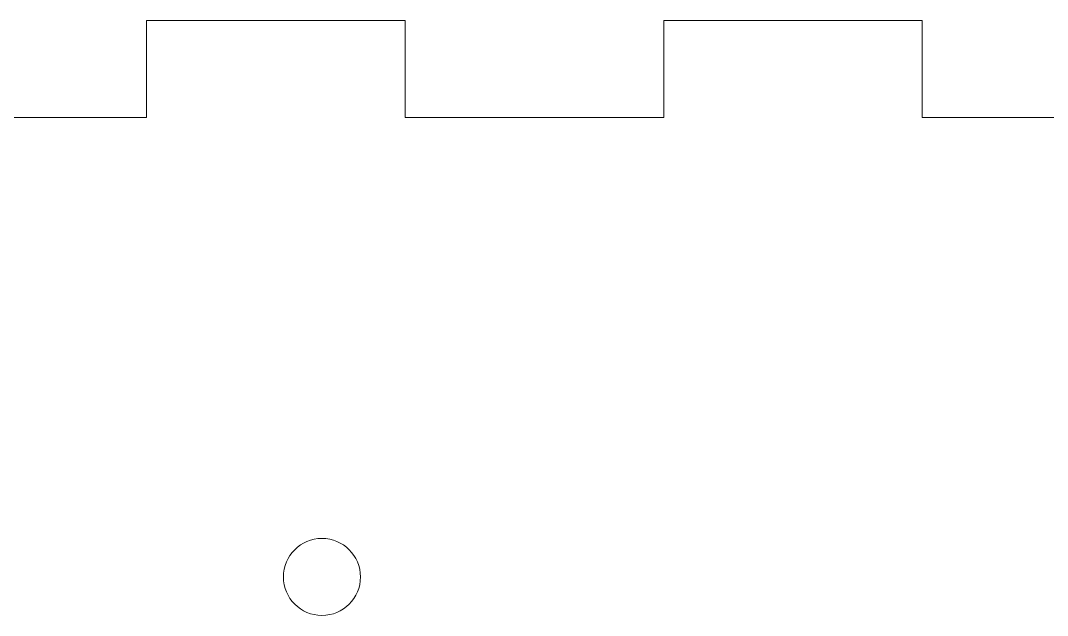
# Model space of a CAD drawing. Header units: inches. Extents: x -11.8 to 10.7, y -6 to 6.
# Drawn here: x 4.83 to 6.195, y -2.29 to -1.5 of the extents above; entities that cross this region are included whole.
import ezdxf

# ---------------------------------------------------------------- set-up
doc = ezdxf.new("R2010")
doc.units = ezdxf.units.IN
doc.header["$MEASUREMENT"] = 0
doc.layers.add('Layer 1', color=7, linetype='Continuous', plot=False)

msp = doc.modelspace()

# ---------------------------------------------------------------- linework, layer by layer
at = {"layer": 'Layer 1', "lineweight": 9}
for points in [[(5.3411, -1.5001), (5.3411, -1.5001), (4.9976, -1.5001), (4.9976, -1.5001)], [(4.9976, -1.5001), (4.9976, -1.5001), (4.9976, -1.6289), (4.9976, -1.6289)], [(5.3411, -1.6289), (5.3411, -1.6289), (5.3411, -1.5001), (5.3411, -1.5001)], [(6.0283, -1.5001), (6.0283, -1.5001), (5.6847, -1.5001), (5.6847, -1.5001)], [(5.6847, -1.5001), (5.6847, -1.5001), (5.6847, -1.6289), (5.6847, -1.6289)], [(6.0283, -1.6289), (6.0283, -1.6289), (6.0283, -1.5001), (6.0283, -1.5001)], [(4.9976, -1.6289), (4.9976, -1.6289), (4.654, -1.6289), (4.654, -1.6289)], [(5.6847, -1.6289), (5.6847, -1.6289), (5.3411, -1.6289), (5.3411, -1.6289)], [(6.3719, -1.6289), (6.3719, -1.6289), (6.0283, -1.6289), (6.0283, -1.6289)]]:
    msp.add_open_spline(points, degree=3, dxfattribs=at)
msp.add_open_spline([(5.2817, -2.2392), (5.2817, -2.2674), (5.2588, -2.2903), (5.2305, -2.2903), (5.2023, -2.2903), (5.1793, -2.2674), (5.1793, -2.2392), (5.1793, -2.2109), (5.2023, -2.188), (5.2305, -2.188), (5.2588, -2.188), (5.2817, -2.2109), (5.2817, -2.2392)], degree=3, knots=[0, 0, 0, 0, 0.25, 0.25, 0.25, 0.5, 0.5, 0.5, 0.75, 0.75, 0.75, 1, 1, 1, 1], dxfattribs=at)

doc.saveas('drawing.dxf')
